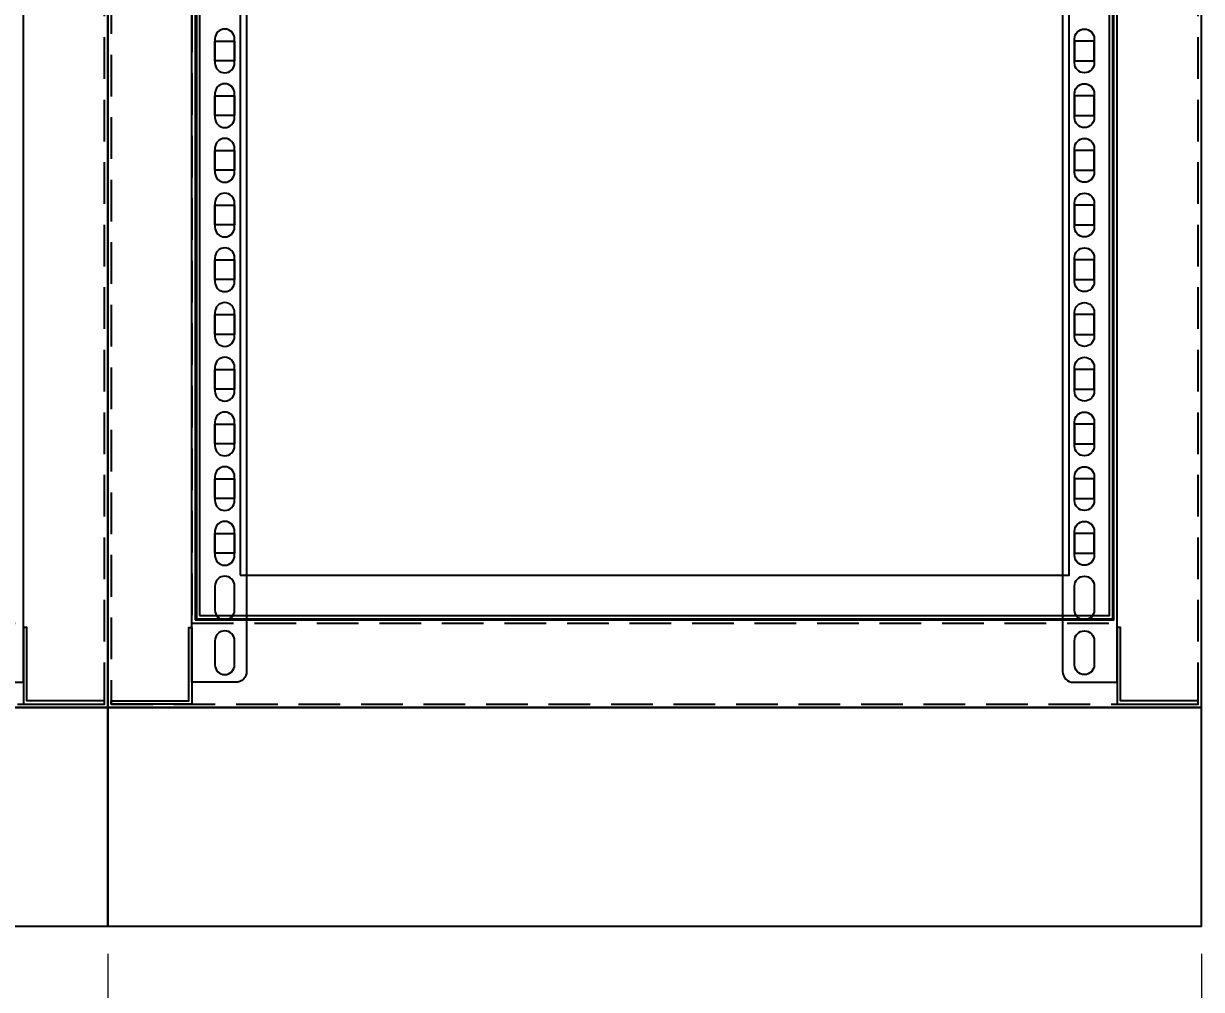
# Model space of a CAD drawing. Header units: millimetres. Extents: x 173893 to 258446, y -176540 to -123824.
# Drawn here: x 193011 to 193549, y -163756 to -163314 of the extents above; entities that cross this region are included whole.
import ezdxf

# ---------------------------------------------------------------- set-up
doc = ezdxf.new("R2010")
doc.units = ezdxf.units.MM
doc.header["$LTSCALE"] = 3
doc.linetypes.add('HIDDEN', pattern=[9.525, 6.35, -3.175])
doc.layers.add('dim', color=7, linetype='Continuous')
doc.styles.add('Ann_w01', font='romans.shx', dxfattribs={"width": 0.6, "bigfont": 'chineset.shx'})
doc.dimstyles.new('Dim 01_SC25', dxfattribs={"dimscale": 25, "dimtxt": 2, "dimasz": 1.3, "dimexe": 0.5, "dimexo": 0.5, "dimgap": 0.5, "dimtad": 1, "dimdec": 1, "dimzin": 12, "dimdsep": 46, "dimtxsty": 'Ann_w01', "dimblk": 'OPEN30', "dimcen": 1.5, "dimclrd": 6, "dimclre": 6, "dimclrt": 3, "dimadec": 1, "dimazin": 3, "dimtm": 1e-09, "dimtfac": 1, "dimtdec": 1, "dimtix": 1, "dimtmove": 0, "dimatfit": 3, "dimldrblk": 'OPEN30', "dimfxl": 1, "dimtolj": 1, "dimlwd": 0, "dimlwe": 0, "dimarcsym": 0})

# ---------------------------------------------------------------- blocks, each defined once
blk = doc.blocks.new('_Open30')
at = {"color": 0, "linetype": 'ByBlock', "lineweight": -2}
for p, q in [((-1, 0.268), (0, 0)), ((0, 0), (-1, -0.268)), ((0, 0), (-1, 0))]:
    blk.add_line(p, q, dxfattribs=at)
blk = doc.blocks.new('*D48')
at = {"layer": 'Defpoints', "color": 0, "transparency": 16777216}
for p in [(192149.48, -163726.78), (193049.48, -163726.78), (192149.48, -163826.78)]:
    blk.add_point(p, dxfattribs=at)
at = {"layer": 'dim', "color": 6, "lineweight": 0, "transparency": 16777216}
for p, q in [((192149.48, -163739.28), (192149.48, -163839.28)), ((193049.48, -163739.28), (193049.48, -163839.28)), ((193016.98, -163826.78), (192181.98, -163826.78))]:
    blk.add_line(p, q, dxfattribs=at)
at = {"layer": 'dim', "color": 6, "lineweight": 0, "transparency": 16777216, "xscale": 32.5, "yscale": 32.5, "zscale": 32.5, "rotation": 180}
blk.add_blockref('_Open30', (192149.48, -163826.78), dxfattribs=at)
at = {"layer": 'dim', "color": 6, "lineweight": 0, "transparency": 16777216, "xscale": 32.5, "yscale": 32.5, "zscale": 32.5}
blk.add_blockref('_Open30', (193049.48, -163826.78), dxfattribs=at)
at = {"layer": 'dim', "color": 3, "transparency": 16777216, "insert": (192599.48, -163789.28), "char_height": 50, "attachment_point": 5, "style": 'Ann_w01'}
blk.add_mtext('\\A1;900', dxfattribs=at)
blk = doc.blocks.new('*D53')
at = {"layer": 'Defpoints', "color": 0, "transparency": 16777216}
for p in [(193049.48, -163726.78), (193549.48, -163726.78), (193049.48, -163826.78)]:
    blk.add_point(p, dxfattribs=at)
at = {"layer": 'dim', "color": 6, "lineweight": 0, "transparency": 16777216}
for p, q in [((193049.48, -163739.28), (193049.48, -163839.28)), ((193549.48, -163739.28), (193549.48, -163839.28)), ((193516.98, -163826.78), (193081.98, -163826.78))]:
    blk.add_line(p, q, dxfattribs=at)
at = {"layer": 'dim', "color": 6, "lineweight": 0, "transparency": 16777216, "xscale": 32.5, "yscale": 32.5, "zscale": 32.5, "rotation": 180}
blk.add_blockref('_Open30', (193049.48, -163826.78), dxfattribs=at)
at = {"layer": 'dim', "color": 6, "lineweight": 0, "transparency": 16777216, "xscale": 32.5, "yscale": 32.5, "zscale": 32.5}
blk.add_blockref('_Open30', (193549.48, -163826.78), dxfattribs=at)
at = {"layer": 'dim', "color": 3, "transparency": 16777216, "insert": (193299.48, -163789.28), "char_height": 50, "attachment_point": 5, "style": 'Ann_w01'}
blk.add_mtext('\\A1;500', dxfattribs=at)

msp = doc.modelspace()

# ---------------------------------------------------------------- linework, layer by layer
for points in [[(192149.48, -163626.78), (193049.48, -163626.78), (193049.48, -161526.78), (192149.48, -161526.78)], [(193049.48, -163626.78), (193549.48, -163626.78), (193549.48, -161526.78), (193049.48, -161526.78)], [(193089.48, -163586.78), (193509.48, -163586.78), (193509.48, -161566.78), (193089.48, -161566.78)], [(193098.48, -163322.28), (193107.48, -163322.28), (193107.48, -163331.28), (193098.48, -163331.28)], [(193500.48, -163322.28), (193491.48, -163322.28), (193491.48, -163331.28), (193500.48, -163331.28)], [(193098.48, -163347.28), (193107.48, -163347.28), (193107.48, -163356.28), (193098.48, -163356.28)], [(193500.48, -163347.28), (193491.48, -163347.28), (193491.48, -163356.28), (193500.48, -163356.28)], [(193098.48, -163372.28), (193107.48, -163372.28), (193107.48, -163381.28), (193098.48, -163381.28)], [(193500.48, -163372.28), (193491.48, -163372.28), (193491.48, -163381.28), (193500.48, -163381.28)], [(193098.48, -163397.28), (193107.48, -163397.28), (193107.48, -163406.28), (193098.48, -163406.28)], [(193500.48, -163397.28), (193491.48, -163397.28), (193491.48, -163406.28), (193500.48, -163406.28)], [(193098.48, -163422.28), (193107.48, -163422.28), (193107.48, -163431.28), (193098.48, -163431.28)], [(193500.48, -163422.28), (193491.48, -163422.28), (193491.48, -163431.28), (193500.48, -163431.28)], [(193098.48, -163447.28), (193107.48, -163447.28), (193107.48, -163456.28), (193098.48, -163456.28)], [(193500.48, -163447.28), (193491.48, -163447.28), (193491.48, -163456.28), (193500.48, -163456.28)], [(193098.48, -163472.28), (193107.48, -163472.28), (193107.48, -163481.28), (193098.48, -163481.28)], [(193500.48, -163472.28), (193491.48, -163472.28), (193491.48, -163481.28), (193500.48, -163481.28)], [(193098.48, -163497.28), (193107.48, -163497.28), (193107.48, -163506.28), (193098.48, -163506.28)], [(193500.48, -163497.28), (193491.48, -163497.28), (193491.48, -163506.28), (193500.48, -163506.28)], [(193098.48, -163522.28), (193107.48, -163522.28), (193107.48, -163531.28), (193098.48, -163531.28)], [(193500.48, -163522.28), (193491.48, -163522.28), (193491.48, -163531.28), (193500.48, -163531.28)], [(193098.48, -163547.28), (193107.48, -163547.28), (193107.48, -163556.28), (193098.48, -163556.28)], [(193500.48, -163547.28), (193491.48, -163547.28), (193491.48, -163556.28), (193500.48, -163556.28)], [(193049.48, -163626.78), (192149.48, -163626.78), (192149.48, -163726.78), (193049.48, -163726.78)], [(193549.48, -163626.78), (193049.48, -163626.78), (193049.48, -163726.78), (193549.48, -163726.78)]]:
    msp.add_lwpolyline(points, close=True)
at = {"linetype": 'HIDDEN'}
for points in [[(192150.98, -163625.28), (193047.98, -163625.28), (193047.98, -161528.28), (192150.98, -161528.28)], [(193050.98, -163625.28), (193547.98, -163625.28), (193547.98, -161528.28), (193050.98, -161528.28)], [(192187.98, -163588.28), (193010.98, -163588.28), (193010.98, -161565.28), (192187.98, -161565.28)], [(193087.98, -163588.28), (193510.98, -163588.28), (193510.98, -161565.28), (193087.98, -161565.28)]]:
    msp.add_lwpolyline(points, close=True, dxfattribs=at)
at = {"color": 151}
for points in [[(193010.98, -161538.28), (192990.98, -161538.28, 0.414214), (192985.98, -161543.28), (192985.98, -163610.28, 0.414214), (192990.98, -163615.28), (193010.98, -163615.28)], [(193087.98, -161538.28), (193107.98, -161538.28, -0.414214), (193112.98, -161543.28), (193112.98, -163610.28, -0.414214), (193107.98, -163615.28), (193087.98, -163615.28)], [(193510.98, -161538.28), (193490.98, -161538.28, 0.414214), (193485.98, -161543.28), (193485.98, -163610.28, 0.414214), (193490.98, -163615.28), (193510.98, -163615.28)], [(193098.48, -163321.28), (193098.48, -163332.28, 0.414214), (193102.98, -163336.78), (193102.98, -163336.78, 0.414214), (193107.48, -163332.28), (193107.48, -163321.28, 0.414214), (193102.98, -163316.78), (193102.98, -163316.78, 0.414214)], [(193500.48, -163321.28), (193500.48, -163332.28, -0.414214), (193495.98, -163336.78), (193495.98, -163336.78, -0.414214), (193491.48, -163332.28), (193491.48, -163321.28, -0.414214), (193495.98, -163316.78), (193495.98, -163316.78, -0.414214)], [(193098.48, -163346.28), (193098.48, -163357.28, 0.414214), (193102.98, -163361.78), (193102.98, -163361.78, 0.414214), (193107.48, -163357.28), (193107.48, -163346.28, 0.414214), (193102.98, -163341.78), (193102.98, -163341.78, 0.414214)], [(193500.48, -163346.28), (193500.48, -163357.28, -0.414214), (193495.98, -163361.78), (193495.98, -163361.78, -0.414214), (193491.48, -163357.28), (193491.48, -163346.28, -0.414214), (193495.98, -163341.78), (193495.98, -163341.78, -0.414214)], [(193098.48, -163371.28), (193098.48, -163382.28, 0.414214), (193102.98, -163386.78), (193102.98, -163386.78, 0.414214), (193107.48, -163382.28), (193107.48, -163371.28, 0.414214), (193102.98, -163366.78), (193102.98, -163366.78, 0.414214)], [(193500.48, -163371.28), (193500.48, -163382.28, -0.414214), (193495.98, -163386.78), (193495.98, -163386.78, -0.414214), (193491.48, -163382.28), (193491.48, -163371.28, -0.414214), (193495.98, -163366.78), (193495.98, -163366.78, -0.414214)], [(193098.48, -163396.28), (193098.48, -163407.28, 0.414214), (193102.98, -163411.78), (193102.98, -163411.78, 0.414214), (193107.48, -163407.28), (193107.48, -163396.28, 0.414214), (193102.98, -163391.78), (193102.98, -163391.78, 0.414214)], [(193500.48, -163396.28), (193500.48, -163407.28, -0.414214), (193495.98, -163411.78), (193495.98, -163411.78, -0.414214), (193491.48, -163407.28), (193491.48, -163396.28, -0.414214), (193495.98, -163391.78), (193495.98, -163391.78, -0.414214)], [(193098.48, -163421.28), (193098.48, -163432.28, 0.414214), (193102.98, -163436.78), (193102.98, -163436.78, 0.414214), (193107.48, -163432.28), (193107.48, -163421.28, 0.414214), (193102.98, -163416.78), (193102.98, -163416.78, 0.414214)], [(193500.48, -163421.28), (193500.48, -163432.28, -0.414214), (193495.98, -163436.78), (193495.98, -163436.78, -0.414214), (193491.48, -163432.28), (193491.48, -163421.28, -0.414214), (193495.98, -163416.78), (193495.98, -163416.78, -0.414214)], [(193098.48, -163446.28), (193098.48, -163457.28, 0.414214), (193102.98, -163461.78), (193102.98, -163461.78, 0.414214), (193107.48, -163457.28), (193107.48, -163446.28, 0.414214), (193102.98, -163441.78), (193102.98, -163441.78, 0.414214)], [(193500.48, -163446.28), (193500.48, -163457.28, -0.414214), (193495.98, -163461.78), (193495.98, -163461.78, -0.414214), (193491.48, -163457.28), (193491.48, -163446.28, -0.414214), (193495.98, -163441.78), (193495.98, -163441.78, -0.414214)], [(193098.48, -163471.28), (193098.48, -163482.28, 0.414214), (193102.98, -163486.78), (193102.98, -163486.78, 0.414214), (193107.48, -163482.28), (193107.48, -163471.28, 0.414214), (193102.98, -163466.78), (193102.98, -163466.78, 0.414214)], [(193500.48, -163471.28), (193500.48, -163482.28, -0.414214), (193495.98, -163486.78), (193495.98, -163486.78, -0.414214), (193491.48, -163482.28), (193491.48, -163471.28, -0.414214), (193495.98, -163466.78), (193495.98, -163466.78, -0.414214)], [(193098.48, -163496.28), (193098.48, -163507.28, 0.414214), (193102.98, -163511.78), (193102.98, -163511.78, 0.414214), (193107.48, -163507.28), (193107.48, -163496.28, 0.414214), (193102.98, -163491.78), (193102.98, -163491.78, 0.414214)], [(193500.48, -163496.28), (193500.48, -163507.28, -0.414214), (193495.98, -163511.78), (193495.98, -163511.78, -0.414214), (193491.48, -163507.28), (193491.48, -163496.28, -0.414214), (193495.98, -163491.78), (193495.98, -163491.78, -0.414214)], [(193098.48, -163521.28), (193098.48, -163532.28, 0.414214), (193102.98, -163536.78), (193102.98, -163536.78, 0.414214), (193107.48, -163532.28), (193107.48, -163521.28, 0.414214), (193102.98, -163516.78), (193102.98, -163516.78, 0.414214)], [(193500.48, -163521.28), (193500.48, -163532.28, -0.414214), (193495.98, -163536.78), (193495.98, -163536.78, -0.414214), (193491.48, -163532.28), (193491.48, -163521.28, -0.414214), (193495.98, -163516.78), (193495.98, -163516.78, -0.414214)], [(193098.48, -163546.28), (193098.48, -163557.28, 0.414214), (193102.98, -163561.78), (193102.98, -163561.78, 0.414214), (193107.48, -163557.28), (193107.48, -163546.28, 0.414214), (193102.98, -163541.78), (193102.98, -163541.78, 0.414214)], [(193500.48, -163546.28), (193500.48, -163557.28, -0.414214), (193495.98, -163561.78), (193495.98, -163561.78, -0.414214), (193491.48, -163557.28), (193491.48, -163546.28, -0.414214), (193495.98, -163541.78), (193495.98, -163541.78, -0.414214)], [(193098.48, -163571.28), (193098.48, -163582.28, 0.414214), (193102.98, -163586.78), (193102.98, -163586.78, 0.414214), (193107.48, -163582.28), (193107.48, -163571.28, 0.414214), (193102.98, -163566.78), (193102.98, -163566.78, 0.414214)], [(193500.48, -163571.28), (193500.48, -163582.28, -0.414214), (193495.98, -163586.78), (193495.98, -163586.78, -0.414214), (193491.48, -163582.28), (193491.48, -163571.28, -0.414214), (193495.98, -163566.78), (193495.98, -163566.78, -0.414214)], [(193098.48, -163596.28), (193098.48, -163607.28, 0.414214), (193102.98, -163611.78), (193102.98, -163611.78, 0.414214), (193107.48, -163607.28), (193107.48, -163596.28, 0.414214), (193102.98, -163591.78), (193102.98, -163591.78, 0.414214)], [(193500.48, -163596.28), (193500.48, -163607.28, -0.414214), (193495.98, -163611.78), (193495.98, -163611.78, -0.414214), (193491.48, -163607.28), (193491.48, -163596.28, -0.414214), (193495.98, -163591.78), (193495.98, -163591.78, -0.414214)]]:
    msp.add_lwpolyline(points, format="xyb", close=True, dxfattribs=at)
at = {"color": 6}
for points in [[(193089.98, -163586.28), (193508.98, -163586.28), (193508.98, -161567.28), (193089.98, -161567.28)], [(193091.48, -163584.78), (193507.48, -163584.78), (193507.48, -161568.78), (193091.48, -161568.78)], [(193109.98, -163566.28), (193488.98, -163566.28), (193488.98, -161587.28), (193109.98, -161587.28)]]:
    msp.add_lwpolyline(points, close=True, dxfattribs=at)
at = {"color": 1}
for points in [[(193010.98, -163590.28), (193010.98, -163625.28), (193047.98, -163625.28), (193047.98, -163623.78), (193012.48, -163623.78), (193012.48, -163590.28)], [(193087.98, -163590.28), (193087.98, -163625.28), (193050.98, -163625.28), (193050.98, -163623.78), (193086.48, -163623.78), (193086.48, -163590.28)], [(193510.98, -163590.28), (193510.98, -163625.28), (193547.98, -163625.28), (193547.98, -163623.78), (193512.48, -163623.78), (193512.48, -163590.28)]]:
    msp.add_lwpolyline(points, close=True, dxfattribs=at)

# ---------------------------------------------------------------- dimensions: what is measured, and where the dimension line sits
at = {"layer": 'dim'}
for base, p1, p2, picture, middle in [((192149.48, -163826.78), (193049.48, -163726.78), (192149.48, -163726.78), '*D48', (192599.48, -163789.28)), ((193049.48, -163826.78), (193549.48, -163726.78), (193049.48, -163726.78), '*D53', (193299.48, -163789.28))]:
    dim = msp.add_linear_dim(base=base, p1=p1, p2=p2, dimstyle='Dim 01_SC25', dxfattribs=at)
    dim.commit()
    dim.dimension.update_dxf_attribs({"geometry": picture, "text_midpoint": middle})

doc.saveas('drawing.dxf')
